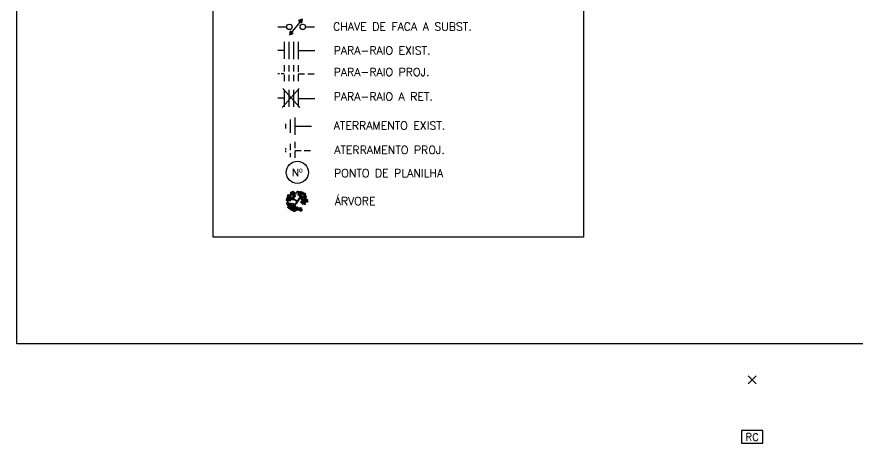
# Model space of a CAD drawing. Header units: millimetres. Extents: x 914 to 1954, y 1483 to 3495.
# Drawn here: x 1146.5 to 1358.8, y 2807.3 to 2915 of the extents above; entities that cross this region are included whole.
import ezdxf
from ezdxf.enums import TextEntityAlignment as Align

# ---------------------------------------------------------------- set-up
doc = ezdxf.new("R2010")
doc.units = ezdxf.units.MM
doc.linetypes.add('_DTPRUB1', pattern=[1.2, 0.8, -0.4])
for name, color, linetype in [('ARVORE', 1, 'Continuous'), ('aterramento_exist', 2, 'Continuous'), ('aterramento_proj', 2, 'Continuous'), ('chave de faca aérea á substituir', 3, 'Continuous'), ('chave_faca_aerea_existente', 3, 'Continuous'), ('chave_gas_aereo_proj', 3, 'Continuous'), ('medidor_encaps_substituir', 3, 'Continuous'), ('para_raio_exist', 2, 'Continuous'), ('para_raio_proj', 2, 'Continuous'), ('para_raio_ret', 2, 'Continuous'), ('ponto_de_planilha', 1, 'Continuous'), ('rede_ m.t_ 13kv_aérea á substituir', 2, 'Continuous'), ('rede_mt_subt._existente', 2, 'Continuous'), ('TEXTOS_VARIAVEIS', 2, 'Continuous')]:
    doc.layers.add(name, color=color, linetype=linetype)
doc.styles.add('REGUA100', font='ROMANS', dxfattribs={"height": 2.5})
doc.styles.add('ROMANS', font='romans.shx', dxfattribs={"height": 0.45})

# ---------------------------------------------------------------- blocks, each defined once
blk = doc.blocks.new('X')
for p, q in [((1, 1), (-1, -1)), ((-1, 1), (1, -1))]:
    blk.add_line(p, q)
blk = doc.blocks.new('RC')
at = {"lineweight": -3}
blk.add_lwpolyline([(2.73, 0), (2.73, 3.19), (-2.73, 3.19), (-2.73, 0)], close=True, dxfattribs=at)
at = {"color": 2, "style": 'REGUA100'}
blk.add_text('RC', height=1.875, rotation=359.9924, dxfattribs=at).set_placement((0.01, 0.61), align=Align.CENTER)
blk = doc.blocks.new('zaq')
at = {"layer": 'medidor_encaps_substituir'}
for points in [[(-114.53, 106.74), (-113.81, 106.1), (-113.61, 107.04)], [(-115.88, 103.5), (-116.63, 104.11), (-116.78, 103.15)]]:
    blk.add_hatch(color=256, dxfattribs=at).paths.add_polyline_path(points)
at = {"layer": 'chave_faca_aerea_existente'}
for centre in [(-116.88, 105.13), (-113.49, 105.13)]:
    blk.add_circle(centre, 0.686, dxfattribs=at)
at = {"layer": 'medidor_encaps_substituir'}
for p, q in [((-113.61, 107.04), (-114.53, 106.74)), ((-113.81, 106.1), (-114.53, 106.74)), ((-113.61, 107.04), (-113.81, 106.1)), ((-116.78, 103.15), (-116.63, 104.11)), ((-116.63, 104.11), (-115.88, 103.5)), ((-116.78, 103.15), (-115.88, 103.5))]:
    blk.add_line(p, q, dxfattribs=at)
blk.add_lwpolyline([(-113.61, 107.04), (-116.74, 103.17)], dxfattribs=at)
blk = doc.blocks.new('raio')
at = {"layer": 'para_raio_exist', "ltscale": 2}
for p, q in [((-118.17, 101.36), (-118.17, 97.02)), ((-116.99, 101.35), (-116.99, 97.01)), ((-115.82, 101.35), (-115.82, 97)), ((-114.64, 101.34), (-114.64, 96.99)), ((-114.64, 99.16), (-110.45, 99.16))]:
    blk.add_line(p, q, dxfattribs=at)
at = {"layer": 'para_raio_exist'}
blk.add_line((-118.19, 99.19), (-119.79, 99.19), dxfattribs=at)
blk = doc.blocks.new('raio p')
at = {"layer": 'para_raio_proj', "linetype": '_DTPRUB1', "ltscale": 2}
for p, q in [((-118.17, 95.45), (-118.17, 91.1)), ((-116.99, 95.44), (-116.99, 91.09)), ((-115.82, 95.43), (-115.82, 91.08)), ((-114.64, 95.42), (-114.64, 91.07)), ((-114.64, 93.25), (-110.45, 93.25))]:
    blk.add_line(p, q, dxfattribs=at)
at = {"layer": 'para_raio_proj', "linetype": '_DTPRUB1'}
blk.add_line((-118.19, 93.28), (-119.79, 93.28), dxfattribs=at)
blk = doc.blocks.new('raio r')
at = {"layer": 'para_raio_ret', "ltscale": 2}
for p, q in [((-114.42, 89.61), (-118.71, 84.8)), ((-118.55, 89.61), (-114.26, 84.8)), ((-118.17, 89.26), (-118.17, 84.92)), ((-116.99, 89.25), (-116.99, 84.91)), ((-115.82, 89.24), (-115.82, 84.9)), ((-114.64, 89.23), (-114.64, 84.89)), ((-114.64, 87.06), (-110.45, 87.06))]:
    blk.add_line(p, q, dxfattribs=at)
at = {"layer": 'para_raio_ret'}
blk.add_line((-118.19, 87.09), (-119.79, 87.09), dxfattribs=at)
blk = doc.blocks.new('ater')
at = {"layer": 'aterramento_exist', "ltscale": 0.5}
blk.add_line((-117.85, 80.68), (-117.85, 79.5), dxfattribs=at)
at = {"layer": 'aterramento_exist', "ltscale": 2}
for p, q in [((-116.67, 81.76), (-116.67, 78.37)), ((-115.49, 82.24), (-115.49, 77.9)), ((-115.49, 80.07), (-111.27, 80.07))]:
    blk.add_line(p, q, dxfattribs=at)
blk = doc.blocks.new('aterraa')
at = {"layer": 'aterramento_proj', "linetype": '_DTPRUB1', "ltscale": 0.5}
blk.add_line((-117.86, 74.53), (-117.86, 73.35), dxfattribs=at)
at = {"layer": 'aterramento_proj', "linetype": '_DTPRUB1', "ltscale": 2}
for p, q in [((-116.68, 75.62), (-116.68, 72.23)), ((-115.5, 76.1), (-115.5, 71.76)), ((-115.5, 73.93), (-111.29, 73.93))]:
    blk.add_line(p, q, dxfattribs=at)
blk = doc.blocks.new('arv')
at = {"layer": 'ARVORE'}
for p, q in [((-117.6, 61.55), (-117.44, 61.63)), ((-117.49, 61.91), (-117.33, 61.99)), ((-117.49, 61.67), (-117.49, 61.91)), ((-117.37, 61.61), (-117.49, 61.67)), ((-117.44, 61.63), (-117.36, 61.36)), ((-117.39, 62.31), (-117.23, 62.4)), ((-117.38, 62.08), (-117.39, 62.31)), ((-117.26, 62.01), (-117.38, 62.08)), ((-117.25, 61.72), (-117.37, 61.61)), ((-117.33, 61.99), (-117.25, 61.72)), ((-117.29, 62.68), (-117.12, 62.76)), ((-117.28, 62.44), (-117.29, 62.68)), ((-117.16, 62.38), (-117.28, 62.44)), ((-117.15, 62.13), (-117.26, 62.01)), ((-117.23, 62.4), (-117.15, 62.13)), ((-117.19, 61.91), (-117.05, 62.15)), ((-117.02, 61.85), (-117.19, 61.91)), ((-117.04, 62.49), (-117.16, 62.38)), ((-117.13, 61.62), (-116.97, 61.7)), ((-117.12, 61.38), (-117.13, 61.62)), ((-117.12, 62.76), (-117.04, 62.49)), ((-117.05, 62.15), (-116.89, 62.15)), ((-117.02, 61.98), (-116.86, 62.06)), ((-116.86, 62.02), (-117.02, 61.85)), ((-117.02, 61.74), (-117.02, 61.98)), ((-116.9, 61.68), (-117.02, 61.74)), ((-116.97, 61.7), (-116.89, 61.43)), ((-116.78, 61.79), (-116.9, 61.68)), ((-116.89, 62.15), (-116.86, 62.02)), ((-116.87, 62.38), (-116.6, 62.41)), ((-116.82, 62.21), (-116.87, 62.38)), ((-116.86, 62.06), (-116.78, 61.79)), ((-116.85, 62.63), (-116.67, 62.78)), ((-116.84, 62.5), (-116.85, 62.63)), ((-116.67, 62.48), (-116.84, 62.5)), ((-116.59, 62.18), (-116.82, 62.21)), ((-116.76, 61.64), (-116.48, 61.67)), ((-116.7, 61.46), (-116.76, 61.64)), ((-116.74, 61.89), (-116.55, 62.04)), ((-116.72, 61.76), (-116.74, 61.89)), ((-116.56, 61.73), (-116.72, 61.76)), ((-116.67, 62.78), (-116.51, 62.7)), ((-116.51, 62.7), (-116.67, 62.48)), ((-116.6, 62.41), (-116.5, 62.28)), ((-116.5, 62.28), (-116.59, 62.18)), ((-116.56, 63.11), (-116.28, 63.14)), ((-116.51, 62.93), (-116.56, 63.11)), ((-116.39, 61.96), (-116.56, 61.73)), ((-116.55, 62.04), (-116.39, 61.96)), ((-116.54, 63.36), (-116.36, 63.51)), ((-116.52, 63.22), (-116.54, 63.36)), ((-116.36, 63.2), (-116.52, 63.22)), ((-116.27, 62.9), (-116.51, 62.93)), ((-116.5, 62.77), (-116.32, 62.92)), ((-116.48, 62.63), (-116.5, 62.77)), ((-116.32, 62.61), (-116.48, 62.63)), ((-116.48, 61.67), (-116.38, 61.54)), ((-116.38, 62.03), (-116.2, 62.18)), ((-116.36, 61.89), (-116.38, 62.03)), ((-116.36, 63.51), (-116.2, 63.43)), ((-116.2, 63.43), (-116.36, 63.2)), ((-116.2, 61.87), (-116.36, 61.89)), ((-116.32, 62.92), (-116.16, 62.84)), ((-116.16, 62.84), (-116.32, 62.61)), ((-116.28, 63.14), (-116.19, 63.01)), ((-116.19, 63.01), (-116.27, 62.9)), ((-116.22, 62.83), (-115.94, 62.86)), ((-116.17, 62.65), (-116.22, 62.83)), ((-116.2, 63.08), (-116.02, 63.23)), ((-116.18, 62.94), (-116.2, 63.08)), ((-116.2, 62.18), (-116.04, 62.1)), ((-116.04, 62.1), (-116.2, 61.87)), ((-116.19, 63.5), (-116, 63.65)), ((-116.17, 63.36), (-116.19, 63.5)), ((-116.02, 62.92), (-116.18, 62.94)), ((-116.01, 63.34), (-116.17, 63.36)), ((-115.93, 62.62), (-116.17, 62.65)), ((-116.02, 63.23), (-115.86, 63.15)), ((-115.86, 63.15), (-116.02, 62.92)), ((-115.84, 63.57), (-116.01, 63.34)), ((-116.01, 61.97), (-115.73, 62.01)), ((-115.96, 61.8), (-116.01, 61.97)), ((-116, 63.65), (-115.84, 63.57)), ((-115.99, 62.23), (-115.81, 62.38)), ((-115.97, 62.09), (-115.99, 62.23)), ((-115.81, 62.07), (-115.97, 62.09)), ((-115.72, 61.77), (-115.96, 61.8)), ((-115.94, 62.86), (-115.85, 62.73)), ((-115.85, 62.73), (-115.93, 62.62)), ((-115.87, 62.64), (-115.59, 62.68)), ((-115.81, 62.47), (-115.87, 62.64)), ((-115.85, 63.22), (-115.66, 63.37)), ((-115.83, 63.08), (-115.85, 63.22)), ((-115.85, 62.9), (-115.67, 63.05)), ((-115.83, 62.76), (-115.85, 62.9)), ((-115.67, 63.06), (-115.83, 63.08)), ((-115.67, 62.74), (-115.83, 62.76)), ((-115.58, 62.44), (-115.81, 62.47)), ((-115.81, 62.38), (-115.65, 62.3)), ((-115.65, 62.3), (-115.81, 62.07)), ((-115.73, 62.01), (-115.64, 61.88)), ((-115.64, 61.88), (-115.72, 61.77)), ((-115.5, 63.29), (-115.67, 63.06)), ((-115.67, 63.05), (-115.5, 62.97)), ((-115.5, 62.97), (-115.67, 62.74)), ((-115.66, 63.37), (-115.5, 63.29)), ((-115.64, 62.36), (-115.46, 62.51)), ((-115.62, 62.23), (-115.64, 62.36)), ((-115.46, 62.21), (-115.62, 62.23)), ((-115.59, 62.68), (-115.49, 62.55)), ((-115.49, 62.55), (-115.58, 62.44)), ((-115.49, 63.04), (-115.31, 63.18)), ((-115.48, 62.9), (-115.49, 63.04)), ((-115.31, 62.88), (-115.48, 62.9)), ((-115.46, 62.51), (-115.29, 62.43)), ((-115.29, 62.43), (-115.46, 62.21)), ((-115.31, 63.18), (-115.15, 63.11)), ((-115.15, 63.11), (-115.31, 62.88)), ((-114.97, 63.43), (-114.88, 63.65)), ((-114.89, 63.32), (-114.97, 63.43)), ((-114.74, 63.38), (-114.89, 63.32)), ((-114.88, 63.65), (-114.7, 63.66)), ((-114.7, 63.66), (-114.74, 63.38)), ((-114.7, 62.69), (-114.61, 62.91)), ((-114.62, 62.58), (-114.7, 62.69)), ((-114.66, 63.44), (-114.6, 63.59)), ((-114.48, 63.22), (-114.66, 63.44)), ((-114.62, 63.06), (-114.56, 63.21)), ((-114.44, 62.84), (-114.62, 63.06)), ((-114.46, 62.64), (-114.62, 62.58)), ((-114.61, 62.91), (-114.43, 62.91)), ((-114.6, 63.59), (-114.46, 63.57)), ((-114.56, 63.21), (-114.42, 63.19)), ((-114.36, 63.36), (-114.48, 63.22)), ((-114.46, 63.57), (-114.36, 63.36)), ((-114.43, 62.91), (-114.46, 62.64)), ((-114.32, 62.98), (-114.44, 62.84)), ((-114.42, 63.19), (-114.32, 62.98)), ((-114.38, 62.7), (-114.32, 62.85)), ((-114.21, 62.48), (-114.38, 62.7)), ((-114.36, 63.36), (-114.27, 63.58)), ((-114.28, 63.25), (-114.36, 63.36)), ((-114.34, 62.32), (-114.28, 62.47)), ((-114.17, 62.1), (-114.34, 62.32)), ((-114.32, 62.85), (-114.19, 62.83)), ((-114.12, 63.31), (-114.28, 63.25)), ((-114.28, 62.47), (-114.15, 62.45)), ((-114.27, 63.58), (-114.09, 63.59)), ((-114.21, 62.44), (-114.12, 62.66)), ((-114.09, 62.62), (-114.21, 62.48)), ((-114.13, 62.33), (-114.21, 62.44)), ((-114.19, 62.83), (-114.09, 62.62)), ((-114.05, 62.24), (-114.17, 62.1)), ((-114.15, 62.45), (-114.05, 62.24)), ((-113.98, 62.38), (-114.13, 62.33)), ((-114.09, 63.59), (-114.12, 63.31)), ((-114.12, 62.66), (-113.94, 62.66)), ((-114.08, 61.68), (-113.99, 61.9)), ((-114, 61.57), (-114.08, 61.68)), ((-114.05, 63.37), (-113.98, 63.52)), ((-113.87, 63.15), (-114.05, 63.37)), ((-114, 62.99), (-113.94, 63.14)), ((-113.83, 62.77), (-114, 62.99)), ((-113.85, 61.63), (-114, 61.57)), ((-113.99, 61.9), (-113.81, 61.91)), ((-113.98, 63.52), (-113.85, 63.5)), ((-113.94, 62.66), (-113.98, 62.38)), ((-113.95, 63.28), (-113.86, 63.49)), ((-113.87, 63.17), (-113.95, 63.28)), ((-113.94, 63.14), (-113.81, 63.12)), ((-113.9, 62.44), (-113.84, 62.6)), ((-113.72, 62.23), (-113.9, 62.44)), ((-113.75, 63.29), (-113.87, 63.15)), ((-113.72, 63.22), (-113.87, 63.17)), ((-113.86, 63.49), (-113.68, 63.5)), ((-113.86, 62.07), (-113.8, 62.22)), ((-113.68, 61.85), (-113.86, 62.07)), ((-113.85, 63.5), (-113.75, 63.29)), ((-113.81, 61.91), (-113.85, 61.63)), ((-113.84, 62.6), (-113.7, 62.58)), ((-113.71, 62.91), (-113.83, 62.77)), ((-113.81, 63.12), (-113.71, 62.91)), ((-113.8, 62.22), (-113.66, 62.2)), ((-113.77, 61.69), (-113.71, 61.84)), ((-113.59, 61.47), (-113.77, 61.69)), ((-113.68, 63.5), (-113.72, 63.22)), ((-113.61, 62.36), (-113.72, 62.23)), ((-113.71, 61.84), (-113.57, 61.82)), ((-113.7, 62.58), (-113.61, 62.36)), ((-113.56, 61.99), (-113.68, 61.85)), ((-113.66, 62.2), (-113.56, 61.99)), ((-113.64, 63.28), (-113.58, 63.43)), ((-113.46, 63.07), (-113.64, 63.28)), ((-113.6, 62.91), (-113.54, 63.06)), ((-113.42, 62.69), (-113.6, 62.91)), ((-113.48, 61.61), (-113.59, 61.47)), ((-113.58, 63.43), (-113.44, 63.42)), ((-113.57, 61.82), (-113.48, 61.61)), ((-113.55, 62.12), (-113.46, 62.33)), ((-113.47, 62.01), (-113.55, 62.12)), ((-113.54, 63.06), (-113.4, 63.04)), ((-113.31, 62.06), (-113.47, 62.01)), ((-113.34, 63.2), (-113.46, 63.07)), ((-113.46, 62.33), (-113.28, 62.34)), ((-113.44, 63.42), (-113.34, 63.2)), ((-113.42, 62.98), (-113.33, 63.2)), ((-113.34, 62.87), (-113.42, 62.98)), ((-113.3, 62.83), (-113.42, 62.69)), ((-113.4, 63.04), (-113.3, 62.83)), ((-113.37, 61.33), (-113.28, 61.55)), ((-113.18, 62.93), (-113.34, 62.87)), ((-113.33, 63.2), (-113.15, 63.21)), ((-113.28, 62.34), (-113.31, 62.06)), ((-113.28, 61.55), (-113.1, 61.56)), ((-113.26, 62.4), (-113.17, 62.61)), ((-113.18, 62.28), (-113.26, 62.4)), ((-113.24, 62.12), (-113.17, 62.27)), ((-113.06, 61.91), (-113.24, 62.12)), ((-113.19, 61.75), (-113.13, 61.9)), ((-113.02, 61.53), (-113.19, 61.75)), ((-113.15, 63.21), (-113.18, 62.93)), ((-113.03, 62.34), (-113.18, 62.28)), ((-113.17, 62.61), (-112.99, 62.62)), ((-113.17, 62.27), (-113.04, 62.26)), ((-113.13, 61.9), (-113, 61.88)), ((-113.1, 61.56), (-113.13, 61.28)), ((-113.1, 62.99), (-113.04, 63.14)), ((-112.93, 62.77), (-113.1, 62.99)), ((-113.06, 62.61), (-113, 62.76)), ((-112.89, 62.4), (-113.06, 62.61)), ((-112.94, 62.04), (-113.06, 61.91)), ((-113.04, 63.14), (-112.91, 63.12)), ((-113.04, 62.26), (-112.94, 62.04)), ((-112.99, 62.62), (-113.03, 62.34)), ((-112.9, 61.67), (-113.02, 61.53)), ((-113, 62.76), (-112.87, 62.75)), ((-113, 61.88), (-112.9, 61.67)), ((-112.95, 62.4), (-112.89, 62.55)), ((-112.77, 62.19), (-112.95, 62.4)), ((-112.81, 62.91), (-112.93, 62.77)), ((-112.91, 63.12), (-112.81, 62.91)), ((-112.91, 62.03), (-112.84, 62.18)), ((-112.73, 61.81), (-112.91, 62.03)), ((-112.89, 62.55), (-112.75, 62.54)), ((-112.77, 62.53), (-112.89, 62.4)), ((-112.87, 62.75), (-112.77, 62.53)), ((-112.87, 61.44), (-112.78, 61.66)), ((-112.84, 62.18), (-112.71, 62.16)), ((-112.78, 61.66), (-112.6, 61.67)), ((-112.65, 62.32), (-112.77, 62.19)), ((-112.75, 62.54), (-112.65, 62.32)), ((-112.61, 61.95), (-112.73, 61.81)), ((-112.71, 62.16), (-112.61, 61.95)), ((-112.6, 61.67), (-112.64, 61.39)), ((-112.56, 61.45), (-112.49, 61.6)), ((-112.49, 61.6), (-112.36, 61.58)), ((-112.36, 61.58), (-112.26, 61.37)), ((-117.59, 61.31), (-117.6, 61.55)), ((-117.47, 61.24), (-117.59, 61.31)), ((-117.51, 60.45), (-117.37, 60.56)), ((-117.45, 60.22), (-117.51, 60.45)), ((-117.48, 60.82), (-117.34, 60.94)), ((-117.42, 60.6), (-117.48, 60.82)), ((-117.36, 61.36), (-117.47, 61.24)), ((-117.32, 60.18), (-117.45, 60.22)), ((-117.29, 60.56), (-117.42, 60.6)), ((-117.4, 61.14), (-117.26, 61.38)), ((-117.23, 61.08), (-117.4, 61.14)), ((-117.37, 60.56), (-117.23, 60.32)), ((-117.34, 60.94), (-117.2, 60.69)), ((-117.23, 60.32), (-117.32, 60.18)), ((-117.2, 60.69), (-117.29, 60.56)), ((-117.27, 59.59), (-117.13, 59.71)), ((-117.21, 59.36), (-117.27, 59.59)), ((-117.26, 61.38), (-117.1, 61.38)), ((-117.25, 59.97), (-117.11, 60.08)), ((-117.19, 59.74), (-117.25, 59.97)), ((-117.06, 61.25), (-117.23, 61.08)), ((-117.23, 60.09), (-117.14, 60.36)), ((-117.05, 60.07), (-117.23, 60.09)), ((-117.06, 59.7), (-117.19, 59.74)), ((-117.14, 60.36), (-116.98, 60.39)), ((-117.13, 59.71), (-116.99, 59.46)), ((-117, 61.31), (-117.12, 61.38)), ((-117.11, 60.08), (-116.97, 59.84)), ((-117.1, 61.38), (-117.06, 61.25)), ((-116.99, 59.46), (-117.08, 59.32)), ((-116.97, 59.84), (-117.06, 59.7)), ((-116.92, 60.27), (-117.05, 60.07)), ((-116.89, 61.43), (-117, 61.31)), ((-117, 60.11), (-116.86, 60.22)), ((-116.94, 59.88), (-117, 60.11)), ((-116.99, 59.24), (-116.91, 59.51)), ((-116.98, 60.39), (-116.92, 60.27)), ((-116.97, 60.49), (-116.83, 60.6)), ((-116.91, 60.26), (-116.97, 60.49)), ((-116.81, 59.84), (-116.94, 59.88)), ((-116.93, 61.21), (-116.79, 61.45)), ((-116.76, 61.15), (-116.93, 61.21)), ((-116.78, 60.22), (-116.91, 60.26)), ((-116.91, 59.51), (-116.75, 59.54)), ((-116.86, 60.22), (-116.72, 59.98)), ((-116.83, 60.6), (-116.7, 60.36)), ((-116.72, 59.98), (-116.81, 59.84)), ((-116.79, 61.45), (-116.63, 61.45)), ((-116.7, 60.36), (-116.78, 60.22)), ((-116.59, 61.32), (-116.76, 61.15)), ((-116.75, 59.54), (-116.69, 59.41)), ((-116.72, 59.76), (-116.63, 60.02)), ((-116.54, 59.73), (-116.72, 59.76)), ((-116.71, 59.59), (-116.57, 59.71)), ((-116.65, 59.36), (-116.71, 59.59)), ((-116.47, 61.43), (-116.7, 61.46)), ((-116.7, 60.24), (-116.56, 60.35)), ((-116.64, 60.01), (-116.7, 60.24)), ((-116.67, 60.61), (-116.53, 60.73)), ((-116.61, 60.39), (-116.67, 60.61)), ((-116.51, 59.97), (-116.64, 60.01)), ((-116.63, 61.45), (-116.59, 61.32)), ((-116.63, 60.02), (-116.47, 60.05)), ((-116.48, 60.35), (-116.61, 60.39)), ((-116.57, 59.71), (-116.43, 59.46)), ((-116.56, 60.35), (-116.42, 60.11)), ((-116.41, 59.93), (-116.54, 59.73)), ((-116.53, 60.73), (-116.39, 60.48)), ((-116.43, 59.46), (-116.52, 59.32)), ((-116.42, 60.11), (-116.51, 59.97)), ((-116.39, 60.48), (-116.48, 60.35)), ((-116.38, 61.54), (-116.47, 61.43)), ((-116.47, 60.05), (-116.41, 59.93)), ((-116.44, 59.38), (-116.3, 59.5)), ((-116.42, 59.88), (-116.33, 60.15)), ((-116.24, 59.86), (-116.42, 59.88)), ((-116.41, 59.76), (-116.27, 59.87)), ((-116.35, 59.53), (-116.41, 59.76)), ((-116.22, 59.49), (-116.35, 59.53)), ((-116.33, 60.15), (-116.17, 60.18)), ((-116.3, 59.5), (-116.16, 59.25)), ((-116.27, 59.87), (-116.13, 59.63)), ((-116.11, 60.06), (-116.24, 59.86)), ((-116.13, 59.63), (-116.22, 59.49)), ((-116.17, 60.18), (-116.11, 60.06)), ((-116.11, 59.35), (-115.97, 59.47)), ((-116.1, 60.1), (-115.96, 60.21)), ((-116.04, 59.87), (-116.1, 60.1)), ((-116.08, 59.73), (-115.94, 59.85)), ((-116.03, 59.5), (-116.08, 59.73)), ((-116.07, 60.47), (-115.93, 60.59)), ((-116.01, 60.25), (-116.07, 60.47)), ((-115.91, 59.83), (-116.04, 59.87)), ((-115.9, 59.46), (-116.03, 59.5)), ((-115.88, 60.21), (-116.01, 60.25)), ((-115.97, 59.47), (-115.83, 59.22)), ((-115.96, 60.21), (-115.82, 59.97)), ((-115.94, 59.85), (-115.81, 59.6)), ((-115.93, 60.59), (-115.79, 60.34)), ((-115.82, 59.97), (-115.91, 59.83)), ((-115.81, 59.6), (-115.9, 59.46)), ((-115.79, 60.34), (-115.88, 60.21)), ((-115.82, 59.74), (-115.73, 60.01)), ((-115.64, 59.72), (-115.82, 59.74)), ((-115.73, 60.01), (-115.57, 60.04)), ((-115.51, 59.92), (-115.64, 59.72)), ((-115.62, 59.59), (-115.34, 59.62)), ((-115.57, 59.42), (-115.62, 59.59)), ((-115.57, 60.04), (-115.51, 59.92)), ((-115.34, 59.62), (-115.25, 59.48)), ((-115.25, 59.48), (-115.34, 59.38)), ((-115.28, 59.42), (-115, 59.44)), ((-115.01, 59.54), (-114.97, 59.7)), ((-114.8, 59.36), (-115.01, 59.54)), ((-115, 59.44), (-114.91, 59.31)), ((-114.97, 59.7), (-114.83, 59.71)), ((-114.83, 59.71), (-114.7, 59.51)), ((-114.7, 59.51), (-114.8, 59.36)), ((-114.72, 59.44), (-114.44, 59.47)), ((-114.67, 59.27), (-114.72, 59.44)), ((-114.44, 59.47), (-114.35, 59.33)), ((-114.11, 59.39), (-114.07, 59.55)), ((-114.07, 59.55), (-113.93, 59.55)), ((-114.03, 60.83), (-113.94, 61.05)), ((-113.95, 60.72), (-114.03, 60.83)), ((-113.8, 60.78), (-113.95, 60.72)), ((-113.94, 61.05), (-113.76, 61.05)), ((-113.93, 59.55), (-113.8, 59.36)), ((-113.76, 61.05), (-113.8, 60.78)), ((-113.73, 61.31), (-113.67, 61.46)), ((-113.55, 61.1), (-113.73, 61.31)), ((-113.72, 60.83), (-113.66, 60.99)), ((-113.54, 60.62), (-113.72, 60.83)), ((-113.68, 60.46), (-113.62, 60.61)), ((-113.5, 60.24), (-113.68, 60.46)), ((-113.67, 61.46), (-113.53, 61.45)), ((-113.66, 60.99), (-113.52, 60.97)), ((-113.62, 60.61), (-113.48, 60.59)), ((-113.43, 61.23), (-113.55, 61.1)), ((-113.42, 60.75), (-113.54, 60.62)), ((-113.53, 61.45), (-113.43, 61.23)), ((-113.52, 60.97), (-113.42, 60.75)), ((-113.38, 60.38), (-113.5, 60.24)), ((-113.48, 60.59), (-113.38, 60.38)), ((-113.43, 60.8), (-113.34, 61.02)), ((-113.35, 60.69), (-113.43, 60.8)), ((-113.29, 61.22), (-113.37, 61.33)), ((-113.2, 60.75), (-113.35, 60.69)), ((-113.34, 61.02), (-113.16, 61.02)), ((-113.13, 61.28), (-113.29, 61.22)), ((-113.16, 61.02), (-113.2, 60.75)), ((-113.12, 60.81), (-113.06, 60.96)), ((-112.94, 60.59), (-113.12, 60.81)), ((-113.08, 60.43), (-113.01, 60.58)), ((-112.9, 60.21), (-113.08, 60.43)), ((-113.06, 60.96), (-112.92, 60.94)), ((-113.05, 61.34), (-112.99, 61.49)), ((-112.88, 61.12), (-113.05, 61.34)), ((-113.01, 60.96), (-112.95, 61.11)), ((-112.83, 60.75), (-113.01, 60.96)), ((-113.01, 60.58), (-112.88, 60.56)), ((-112.99, 61.49), (-112.85, 61.47)), ((-112.95, 61.11), (-112.81, 61.1)), ((-112.82, 60.73), (-112.94, 60.59)), ((-112.92, 60.94), (-112.82, 60.73)), ((-112.78, 60.35), (-112.9, 60.21)), ((-112.76, 61.26), (-112.88, 61.12)), ((-112.88, 60.56), (-112.78, 60.35)), ((-112.79, 61.33), (-112.87, 61.44)), ((-112.85, 61.47), (-112.76, 61.26)), ((-112.72, 60.88), (-112.83, 60.75)), ((-112.81, 61.1), (-112.72, 60.88)), ((-112.64, 61.39), (-112.79, 61.33)), ((-112.38, 61.23), (-112.56, 61.45)), ((-112.52, 61.07), (-112.45, 61.22)), ((-112.34, 60.86), (-112.52, 61.07)), ((-112.45, 61.22), (-112.32, 61.21)), ((-112.26, 61.37), (-112.38, 61.23)), ((-112.22, 60.99), (-112.34, 60.86)), ((-112.32, 61.21), (-112.22, 60.99)), ((-117.08, 59.32), (-117.21, 59.36)), ((-116.81, 59.21), (-116.99, 59.24)), ((-116.69, 59.41), (-116.81, 59.21)), ((-116.74, 59.21), (-116.6, 59.33)), ((-116.68, 58.99), (-116.74, 59.21)), ((-116.55, 58.95), (-116.68, 58.99)), ((-116.52, 59.32), (-116.65, 59.36)), ((-116.6, 59.33), (-116.46, 59.08)), ((-116.46, 59.08), (-116.55, 58.95)), ((-116.46, 58.86), (-116.37, 59.13)), ((-116.28, 58.84), (-116.46, 58.86)), ((-116.38, 59.15), (-116.44, 59.38)), ((-116.25, 59.11), (-116.38, 59.15)), ((-116.37, 59.13), (-116.21, 59.16)), ((-116.15, 59.04), (-116.28, 58.84)), ((-116.16, 59.25), (-116.25, 59.11)), ((-116.21, 59.16), (-116.15, 59.04)), ((-116.16, 59.03), (-116.07, 59.3)), ((-115.98, 59), (-116.16, 59.03)), ((-116.14, 58.85), (-115.86, 58.88)), ((-116.09, 58.68), (-116.14, 58.85)), ((-116.05, 59.13), (-116.11, 59.35)), ((-115.86, 58.64), (-116.09, 58.68)), ((-116.07, 59.3), (-115.91, 59.33)), ((-115.92, 59.09), (-116.05, 59.13)), ((-115.85, 59.2), (-115.98, 59)), ((-115.83, 59.22), (-115.92, 59.09)), ((-115.91, 59.33), (-115.85, 59.2)), ((-115.86, 58.88), (-115.77, 58.74)), ((-115.77, 58.74), (-115.86, 58.64)), ((-115.83, 59), (-115.74, 59.27)), ((-115.65, 58.98), (-115.83, 59)), ((-115.8, 58.68), (-115.52, 58.7)), ((-115.76, 58.5), (-115.8, 58.68)), ((-115.52, 58.46), (-115.76, 58.5)), ((-115.74, 59.27), (-115.58, 59.3)), ((-115.52, 59.18), (-115.65, 58.98)), ((-115.58, 59.3), (-115.52, 59.18)), ((-115.34, 59.38), (-115.57, 59.42)), ((-115.53, 58.8), (-115.49, 58.96)), ((-115.32, 58.62), (-115.53, 58.8)), ((-115.52, 58.7), (-115.43, 58.57)), ((-115.43, 58.57), (-115.52, 58.46)), ((-115.49, 59.16), (-115.21, 59.19)), ((-115.44, 58.99), (-115.49, 59.16)), ((-115.49, 58.96), (-115.35, 58.97)), ((-115.21, 58.95), (-115.44, 58.99)), ((-115.35, 58.97), (-115.22, 58.77)), ((-115.22, 58.77), (-115.32, 58.62)), ((-115.23, 59.24), (-115.28, 59.42)), ((-115, 59.21), (-115.23, 59.24)), ((-115.21, 59.19), (-115.12, 59.05)), ((-115.12, 59.05), (-115.21, 58.95)), ((-115.15, 58.98), (-114.87, 59.01)), ((-115.1, 58.81), (-115.15, 58.98)), ((-114.87, 58.77), (-115.1, 58.81)), ((-114.91, 59.31), (-115, 59.21)), ((-114.88, 59.11), (-114.84, 59.27)), ((-114.67, 58.92), (-114.88, 59.11)), ((-114.87, 59.01), (-114.78, 58.87)), ((-114.78, 58.87), (-114.87, 58.77)), ((-114.84, 59.27), (-114.7, 59.27)), ((-114.7, 59.27), (-114.57, 59.08)), ((-114.44, 59.23), (-114.67, 59.27)), ((-114.57, 59.08), (-114.67, 58.92)), ((-114.55, 58.97), (-114.27, 58.99)), ((-114.5, 58.79), (-114.55, 58.97)), ((-114.27, 58.75), (-114.5, 58.79)), ((-114.35, 59.33), (-114.44, 59.23)), ((-114.38, 59.26), (-114.1, 59.29)), ((-114.33, 59.09), (-114.38, 59.26)), ((-114.1, 59.05), (-114.33, 59.09)), ((-114.27, 58.99), (-114.18, 58.86)), ((-114.18, 58.86), (-114.27, 58.75)), ((-114.21, 58.79), (-113.93, 58.82)), ((-114.16, 58.61), (-114.21, 58.79)), ((-113.93, 58.58), (-114.16, 58.61)), ((-113.9, 59.2), (-114.11, 59.39)), ((-114.1, 59.29), (-114.01, 59.15)), ((-114.01, 59.15), (-114.1, 59.05)), ((-113.94, 58.91), (-113.9, 59.07)), ((-113.73, 58.73), (-113.94, 58.91)), ((-113.93, 58.82), (-113.84, 58.68)), ((-113.84, 58.68), (-113.93, 58.58)), ((-113.8, 59.36), (-113.9, 59.2)), ((-113.9, 59.07), (-113.76, 59.08)), ((-113.76, 59.08), (-113.63, 58.88)), ((-113.63, 58.88), (-113.73, 58.73))]:
    blk.add_line(p, q, dxfattribs=at)
at = {"layer": 'ARVORE', "color": 2}
for p, q in [((-116.2, 61.47), (-116.44, 61.63)), ((-116.2, 61.62), (-116.43, 61.76)), ((-115.54, 61.54), (-116.2, 61.62)), ((-114.54, 61.51), (-114.41, 61.82)), ((-114.41, 61.82), (-114.29, 62)), ((-114.38, 61.44), (-114.26, 61.77)), ((-114.29, 62), (-114.16, 62.08)), ((-114.26, 61.77), (-114.07, 62.01)), ((-114.16, 62.08), (-114.11, 62.24)), ((-114.07, 62.01), (-113.85, 62.08)), ((-115.56, 61.35), (-116.2, 61.47)), ((-115.45, 60.43), (-115.63, 59.98)), ((-115.2, 61.17), (-115.56, 61.35)), ((-115.11, 61.3), (-115.54, 61.54)), ((-115.31, 60.35), (-115.48, 59.91)), ((-115.48, 59.91), (-115.37, 59.69)), ((-115.23, 60.57), (-115.45, 60.43)), ((-115.09, 60.45), (-115.31, 60.35)), ((-115.11, 60.96), (-115.23, 60.57)), ((-115.11, 60.96), (-115.2, 61.17)), ((-114.97, 61.12), (-115.11, 61.3)), ((-114.84, 60.93), (-115.09, 60.45)), ((-114.97, 61.12), (-114.54, 61.51)), ((-114.84, 60.93), (-114.59, 61.21)), ((-114.59, 61.21), (-114.38, 61.44))]:
    blk.add_line(p, q, dxfattribs=at)

msp = doc.modelspace()

# ---------------------------------------------------------------- linework, layer by layer
at = {"color": 1}
msp.add_lwpolyline([(1146.54, 3495.26), (1945.66, 3495.26), (1945.66, 2832.35), (1146.54, 2832.35)], close=True, dxfattribs=at)
at = {"layer": 'chave_faca_aerea_existente', "color": 2}
for p, q in [((1212.43, 2912.42), (1214.69, 2912.42)), ((1219.45, 2912.42), (1221.71, 2912.42))]:
    msp.add_line(p, q, dxfattribs=at)
at = {"layer": 'ponto_de_planilha'}
msp.add_circle((1217.38, 2875.68), 2.82, dxfattribs=at)
at = {"layer": 'rede_mt_subt._existente', "color": 5}
msp.add_lwpolyline([(1196.16, 3348.83), (1289.62, 3348.83), (1289.62, 2859.33), (1196.16, 2859.33)], close=True, dxfattribs=at)

# ---------------------------------------------------------------- block references
at = {"layer": 'ARVORE'}
msp.add_blockref('arv', (1332.25, 2807.29), dxfattribs=at)
at = {"layer": 'aterramento_exist'}
msp.add_blockref('ater', (1332.25, 2807.29), dxfattribs=at)
at = {"layer": 'aterramento_proj'}
msp.add_blockref('aterraa', (1332.25, 2807.29), dxfattribs=at)
at = {"layer": 'chave de faca aérea á substituir'}
msp.add_blockref('zaq', (1332.25, 2807.29), dxfattribs=at)
at = {"layer": 'chave_gas_aereo_proj'}
msp.add_blockref('RC', (1332.25, 2807.29), dxfattribs=at)
at = {"layer": 'para_raio_exist'}
msp.add_blockref('raio', (1332.25, 2807.29), dxfattribs=at)
at = {"layer": 'para_raio_proj'}
msp.add_blockref('raio p', (1332.25, 2807.29), dxfattribs=at)
at = {"layer": 'para_raio_ret'}
msp.add_blockref('raio r', (1332.25, 2807.29), dxfattribs=at)
at = {"layer": 'rede_ m.t_ 13kv_aérea á substituir'}
msp.add_blockref('X', (1332.25, 2823.31), dxfattribs=at)

# ---------------------------------------------------------------- texts
at = {"layer": 'ponto_de_planilha', "color": 2, "style": 'ROMANS'}
msp.add_text('Nº', height=1.882, dxfattribs=at).set_placement((1217.38, 2875.68), align=Align.MIDDLE)
at = {"layer": 'TEXTOS_VARIAVEIS', "color": 2, "style": 'ROMANS'}
for s, height, p in [('CHAVE DE FACA A SUBST.', 2.0226, (1226.41, 2911.48)), ('PARA-RAIO EXIST.', 2.0226, (1226.56, 2905.44)), ('PARA-RAIO PROJ.', 2.0226, (1226.56, 2900.01)), ('PARA-RAIO A RET.', 2.0226, (1226.56, 2893.82)), ('ATERRAMENTO EXIST.', 2.0226, (1226.56, 2886.49)), ('ATERRAMENTO PROJ.', 2.0226, (1226.71, 2880.34)), ('PONTO DE PLANILHA', 2.0226, (1226.66, 2874.47)), ('ÁRVORE', 2.023, (1226.82, 2867.4))]:
    msp.add_text(s, height=height, dxfattribs=at).set_placement(p)

doc.saveas('drawing.dxf')
